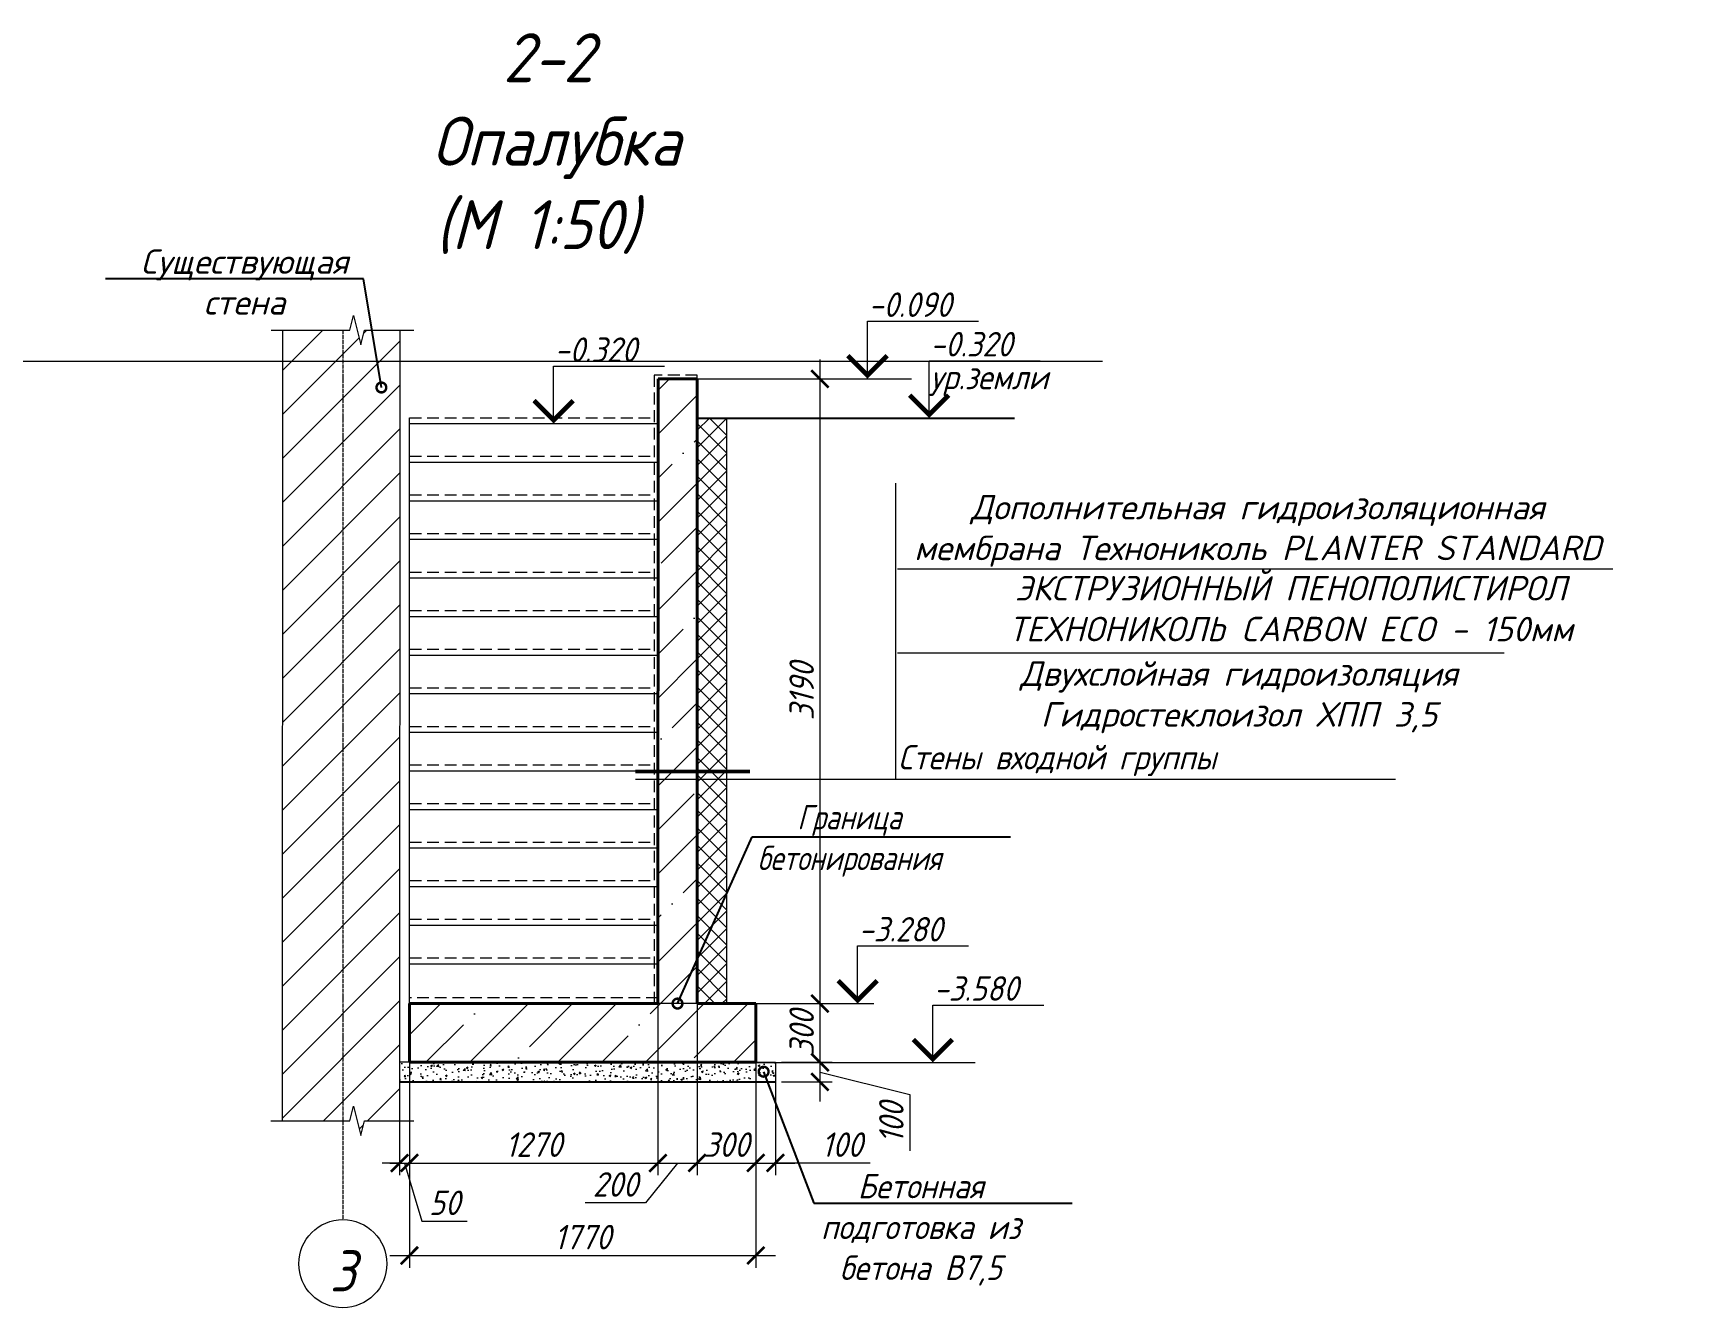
# Model space of a CAD drawing. Header units: millimetres. Extents: x 504091 to 2165846, y 135022 to 442887.
# Drawn here: x 1284672 to 1293152, y 247083 to 253592 of the extents above; entities that cross this region are included whole.
import ezdxf
from ezdxf import colors
from ezdxf.entities.mleader import LeaderData, LeaderLine
from ezdxf.math import Vec2, Vec3

# ---------------------------------------------------------------- set-up
doc = ezdxf.new("R2010")
doc.units = ezdxf.units.MM
for name, pattern in [('ADSK_Линия сетки', [25, 20, -2.5, 0, -2.5]), ('IMPORT-ADSK_Штриховая_ш3 п1_5 _2_', [4.5, 3, -1.5]), ('осеваяX2', [4, 2.5, -0.5, 0.5, -0.5])]:
    doc.linetypes.add(name, pattern=pattern)
doc.layers.get('Defpoints').update_dxf_attribs({"color": 255})
for name, color, linetype, lineweight in [('+АР_Вспомогательная', 7, 'Continuous', 9), ('S-STRS', 31, 'Continuous', 9), ('Аннотация', 7, 'Continuous', 9), ('Монолит тонкий', 204, 'Continuous', 9), ('Оси', 165, 'осеваяX2', 13), ('Размер', 7, 'Continuous', 13), ('размеры', 7, 'Continuous', 9), ('Размеры КР', 164, 'Continuous', 9), ('СПДС_+АР_Выноски', 4, 'Continuous', 9)]:
    doc.layers.add(name, color=color, linetype=linetype, lineweight=lineweight)
for name, color, linetype in [('PS_Выноски', 7, 'Continuous'), ('SGRAND', 7, 'Continuous'), ('Контур', 7, 'Continuous')]:
    doc.layers.add(name, color=color, linetype=linetype)
doc.styles.add('GOST 2.304_new', font='isocpeur.ttf', dxfattribs={"width": 0.9, "oblique": 15})
doc.linetypes.add('zem', pattern='A,1.9,[130,ltypeshp.shx,S=2.4,R=135,X=0.5,Y=-1.8],2,[130,ltypeshp.shx,S=2.4,R=135,X=0.5,Y=-1.8],2,[130,ltypeshp.shx,S=2.4,R=135,X=0.5,Y=-1.8],3.8', length=9.7)
doc.linetypes.add('зигзаг', pattern='A,0.00254,-5.08,[131,ltypeshp.shx,S=5.08,R=0,X=-5.08,Y=0],-10.16,[131,ltypeshp.shx,S=5.08,R=180,X=5.08,Y=0],-5.08', length=20.32254)
doc.dimstyles.new('SPDS 1_50', dxfattribs={"dimscale": 50, "dimtxt": 2.5, "dimasz": 1.77, "dimexe": 1.25, "dimexo": 0.625, "dimtad": 1, "dimdec": 0, "dimrnd": 0.001, "dimzin": 9, "dimtxsty": 'GOST 2.304_new', "dimblk": 'ARCHTICK', "dimcen": 2.5, "dimdle": 2, "dimclrt": 256, "dimadec": 0, "dimazin": 2, "dimtfac": 0.75, "dimtdec": 0, "dimtmove": 1, "dimatfit": 3, "dimfxl": 0, "dimtolj": 1, "dimlwd": 9, "dimlwe": 9, "dimarcsym": 0})

# ---------------------------------------------------------------- blocks, each defined once
blk = doc.blocks.new('_DotSmall')
at = {"color": 0, "linetype": 'ByBlock', "lineweight": 35, "const_width": 0.5}
blk.add_lwpolyline([(-0.0625, 0, 1), (0.0625, 0, 1)], format="xyb", close=True, dxfattribs=at)
blk = doc.blocks.new('_ArchTick')
at = {"color": 0, "linetype": 'ByBlock', "const_width": 0.15}
blk.add_lwpolyline([(-0.5, -0.5), (0.5, 0.5)], dxfattribs=at)
blk = doc.blocks.new('*D2846')
at = {"layer": 'Defpoints', "color": 0, "lineweight": 20, "transparency": 16777216}
for p in [(1286544.4, 248457.8), (1286594.3, 248486.8), (1286594.3, 247822.6)]:
    blk.add_point(p, dxfattribs=at)
at = {"layer": 'Контур', "color": 0, "lineweight": 9, "transparency": 16777216}
for p, q in [((1286594.3, 248455.5), (1286594.3, 247760.1)), ((1286544.4, 248426.5), (1286544.4, 247760.1)), ((1286544.4, 247822.6), (1286455.9, 247822.6)), ((1286544.4, 247822.6), (1286594.3, 247822.6)), ((1286544.4, 247822.6), (1286594.3, 247822.6)), ((1286569.4, 247822.6), (1286658.4, 247525.8)), ((1286594.3, 247822.6), (1286682.8, 247822.6)), ((1286658.4, 247525.8), (1286889.4, 247525.8))]:
    blk.add_line(p, q, dxfattribs=at)
at = {"layer": 'Контур', "color": 0, "lineweight": 9, "transparency": 16777216, "xscale": 88.5, "yscale": 88.5, "zscale": 88.5}
blk.add_blockref('_ArchTick', (1286544.4, 247822.6), dxfattribs=at)
at = {"layer": 'Контур', "color": 0, "lineweight": 9, "transparency": 16777216, "xscale": 88.5, "yscale": 88.5, "zscale": 88.5, "rotation": 180}
blk.add_blockref('_ArchTick', (1286594.3, 247822.6), dxfattribs=at)
at = {"layer": 'Контур', "lineweight": 20, "transparency": 16777216, "insert": (1286773.9, 247619.5), "char_height": 125, "attachment_point": 5, "style": 'GOST 2.304_new'}
blk.add_mtext('\\A1;50', dxfattribs=at)
blk = doc.blocks.new('*D2847')
at = {"layer": 'Defpoints', "color": 0, "lineweight": 20, "transparency": 16777216}
for p in [(1287864.4, 248809.7), (1286594.3, 248486.8), (1287864.4, 247822.6)]:
    blk.add_point(p, dxfattribs=at)
at = {"layer": 'Контур', "color": 0, "lineweight": 9, "transparency": 16777216}
for p, q in [((1287864.4, 248778.5), (1287864.4, 247760.1)), ((1286594.3, 248455.5), (1286594.3, 247760.1)), ((1286494.3, 247822.6), (1287964.4, 247822.6))]:
    blk.add_line(p, q, dxfattribs=at)
at = {"layer": 'Контур', "color": 0, "lineweight": 9, "transparency": 16777216, "xscale": 88.5, "yscale": 88.5, "zscale": 88.5, "rotation": 180}
blk.add_blockref('_ArchTick', (1286594.3, 247822.6), dxfattribs=at)
at = {"layer": 'Контур', "color": 0, "lineweight": 9, "transparency": 16777216, "xscale": 88.5, "yscale": 88.5, "zscale": 88.5}
blk.add_blockref('_ArchTick', (1287864.4, 247822.6), dxfattribs=at)
at = {"layer": 'Контур', "lineweight": 20, "transparency": 16777216, "insert": (1287229.3, 247916.4), "char_height": 125, "attachment_point": 5, "style": 'GOST 2.304_new'}
blk.add_mtext('\\A1;1270', dxfattribs=at)
blk = doc.blocks.new('*D2848')
at = {"layer": 'Defpoints', "color": 0, "lineweight": 20, "transparency": 16777216}
for p in [(1287864.4, 248809.7), (1288064.4, 248809.7), (1288064.4, 247822.6)]:
    blk.add_point(p, dxfattribs=at)
at = {"layer": 'Контур', "color": 0, "lineweight": 9, "transparency": 16777216}
for p, q in [((1287864.4, 248778.5), (1287864.4, 247760.1)), ((1288064.4, 248778.4), (1288064.4, 247760.1)), ((1287764.4, 247822.6), (1288164.4, 247822.6)), ((1287964.4, 247822.6), (1287801.4, 247619.5)), ((1287801.4, 247619.5), (1287491.7, 247619.5))]:
    blk.add_line(p, q, dxfattribs=at)
at = {"layer": 'Контур', "color": 0, "lineweight": 9, "transparency": 16777216, "xscale": 88.5, "yscale": 88.5, "zscale": 88.5, "rotation": 180}
blk.add_blockref('_ArchTick', (1287864.4, 247822.6), dxfattribs=at)
at = {"layer": 'Контур', "color": 0, "lineweight": 9, "transparency": 16777216, "xscale": 88.5, "yscale": 88.5, "zscale": 88.5}
blk.add_blockref('_ArchTick', (1288064.4, 247822.6), dxfattribs=at)
at = {"layer": 'Контур', "lineweight": 20, "transparency": 16777216, "insert": (1287646.6, 247713.3), "char_height": 125, "attachment_point": 5, "style": 'GOST 2.304_new'}
blk.add_mtext('\\A1;200', dxfattribs=at)
blk = doc.blocks.new('*D2849')
at = {"layer": 'Defpoints', "color": 0, "lineweight": 20, "transparency": 16777216}
for p in [(1288064.4, 248809.7), (1288364.3, 248544), (1288364.3, 247822.6)]:
    blk.add_point(p, dxfattribs=at)
at = {"layer": 'Контур', "color": 0, "lineweight": 9, "transparency": 16777216}
for p, q in [((1288064.4, 248778.4), (1288064.4, 247760.1)), ((1288364.3, 248512.7), (1288364.3, 247760.1)), ((1287964.4, 247822.6), (1288464.3, 247822.6))]:
    blk.add_line(p, q, dxfattribs=at)
at = {"layer": 'Контур', "color": 0, "lineweight": 9, "transparency": 16777216, "xscale": 88.5, "yscale": 88.5, "zscale": 88.5, "rotation": 180}
blk.add_blockref('_ArchTick', (1288064.4, 247822.6), dxfattribs=at)
at = {"layer": 'Контур', "color": 0, "lineweight": 9, "transparency": 16777216, "xscale": 88.5, "yscale": 88.5, "zscale": 88.5}
blk.add_blockref('_ArchTick', (1288364.3, 247822.6), dxfattribs=at)
at = {"layer": 'Контур', "lineweight": 20, "transparency": 16777216, "insert": (1288214.3, 247916.4), "char_height": 125, "attachment_point": 5, "style": 'GOST 2.304_new'}
blk.add_mtext('\\A1;300', dxfattribs=at)
blk = doc.blocks.new('*D2850')
at = {"layer": 'Defpoints', "color": 0, "lineweight": 20, "transparency": 16777216}
for p in [(1288364.3, 248544), (1288464.3, 248286.8), (1288464.3, 247822.6)]:
    blk.add_point(p, dxfattribs=at)
at = {"layer": 'Контур', "color": 0, "lineweight": 9, "transparency": 16777216}
for p, q in [((1288364.3, 248512.7), (1288364.3, 247760.1)), ((1288464.3, 248255.5), (1288464.3, 247760.1)), ((1288264.3, 247822.6), (1288564.3, 247822.6)), ((1288948.4, 247822.6), (1288464.3, 247822.6))]:
    blk.add_line(p, q, dxfattribs=at)
at = {"layer": 'Контур', "color": 0, "lineweight": 9, "transparency": 16777216, "xscale": 88.5, "yscale": 88.5, "zscale": 88.5, "rotation": 180}
blk.add_blockref('_ArchTick', (1288364.3, 247822.6), dxfattribs=at)
at = {"layer": 'Контур', "color": 0, "lineweight": 9, "transparency": 16777216, "xscale": 88.5, "yscale": 88.5, "zscale": 88.5}
blk.add_blockref('_ArchTick', (1288464.3, 247822.6), dxfattribs=at)
at = {"layer": 'Контур', "lineweight": 20, "transparency": 16777216, "insert": (1288804.8, 247916.4), "char_height": 125, "attachment_point": 5, "style": 'GOST 2.304_new'}
blk.add_mtext('\\A1;100', dxfattribs=at)
blk = doc.blocks.new('*D2851')
at = {"layer": 'Defpoints', "color": 0, "lineweight": 20, "transparency": 16777216}
for p in [(1286594.3, 248636.8), (1288364.3, 248636.8), (1288364.3, 247350.5)]:
    blk.add_point(p, dxfattribs=at)
at = {"layer": 'Контур', "color": 0, "lineweight": 9, "transparency": 16777216}
for p, q in [((1286594.3, 248605.5), (1286594.3, 247288)), ((1288364.3, 248605.5), (1288364.3, 247288)), ((1286494.3, 247350.5), (1288464.3, 247350.5))]:
    blk.add_line(p, q, dxfattribs=at)
at = {"layer": 'Контур', "color": 0, "lineweight": 9, "transparency": 16777216, "xscale": 88.5, "yscale": 88.5, "zscale": 88.5, "rotation": 180}
blk.add_blockref('_ArchTick', (1286594.3, 247350.5), dxfattribs=at)
at = {"layer": 'Контур', "color": 0, "lineweight": 9, "transparency": 16777216, "xscale": 88.5, "yscale": 88.5, "zscale": 88.5}
blk.add_blockref('_ArchTick', (1288364.3, 247350.5), dxfattribs=at)
at = {"layer": 'Контур', "lineweight": 20, "transparency": 16777216, "insert": (1287479.3, 247444.3), "char_height": 125, "attachment_point": 5, "style": 'GOST 2.304_new'}
blk.add_mtext('\\A1;1770', dxfattribs=at)
blk = doc.blocks.new('*D2852')
at = {"layer": 'Defpoints', "color": 0, "lineweight": 20, "transparency": 16777216}
for p in [(1288364.3, 248636.8), (1288692.4, 248636.8), (1288364.3, 248336.5)]:
    blk.add_point(p, dxfattribs=at)
at = {"layer": 'Контур', "color": 0, "lineweight": 9, "transparency": 16777216}
for p, q in [((1288692.4, 248236.5), (1288692.4, 248736.8)), ((1288395.6, 248636.8), (1288754.9, 248636.8)), ((1288395.6, 248336.5), (1288754.9, 248336.5))]:
    blk.add_line(p, q, dxfattribs=at)
at = {"layer": 'Контур', "color": 0, "lineweight": 9, "transparency": 16777216, "xscale": 88.5, "yscale": 88.5, "zscale": 88.5}
for p, rotation in [((1288692.4, 248636.8), 90), ((1288692.4, 248336.5), 270)]:
    blk.add_blockref('_ArchTick', p, dxfattribs=dict(at, rotation=rotation))
at = {"layer": 'Контур', "lineweight": 20, "transparency": 16777216, "insert": (1288598.6, 248486.6), "char_height": 125, "attachment_point": 5, "rotation": 90, "style": 'GOST 2.304_new'}
blk.add_mtext('\\A1;300', dxfattribs=at)
blk = doc.blocks.new('*D2853')
at = {"layer": 'Defpoints', "color": 0, "lineweight": 20, "transparency": 16777216}
for p in [(1288065.4, 251826.5), (1288692.4, 251826.5), (1288364.3, 248636.8)]:
    blk.add_point(p, dxfattribs=at)
at = {"layer": 'Контур', "color": 0, "lineweight": 9, "transparency": 16777216}
for p, q in [((1288692.4, 248536.8), (1288692.4, 251926.5)), ((1288096.7, 251826.5), (1288754.9, 251826.5)), ((1288395.6, 248636.8), (1288754.9, 248636.8))]:
    blk.add_line(p, q, dxfattribs=at)
at = {"layer": 'Контур', "color": 0, "lineweight": 9, "transparency": 16777216, "xscale": 88.5, "yscale": 88.5, "zscale": 88.5}
for p, rotation in [((1288692.4, 251826.5), 90), ((1288692.4, 248636.8), 270)]:
    blk.add_blockref('_ArchTick', p, dxfattribs=dict(at, rotation=rotation))
at = {"layer": 'Контур', "lineweight": 20, "transparency": 16777216, "insert": (1288598.6, 250231.6), "char_height": 125, "attachment_point": 5, "rotation": 90, "style": 'GOST 2.304_new'}
blk.add_mtext('\\A1;3190', dxfattribs=at)
blk = doc.blocks.new('*D2854')
at = {"layer": 'Defpoints', "color": 0, "lineweight": 20, "transparency": 16777216}
for p in [(1288464.3, 248336.8), (1288692.4, 248336.8), (1288464.3, 248236.8)]:
    blk.add_point(p, dxfattribs=at)
at = {"layer": 'Контур', "color": 0, "lineweight": 9, "transparency": 16777216}
for p, q in [((1288692.4, 248136.8), (1288692.4, 248436.8)), ((1288495.6, 248336.8), (1288754.9, 248336.8)), ((1288692.4, 248286.8), (1289150.7, 248171.7)), ((1288495.6, 248236.8), (1288754.9, 248236.8)), ((1289150.7, 248171.7), (1289150.7, 247884.5))]:
    blk.add_line(p, q, dxfattribs=at)
at = {"layer": 'Контур', "color": 0, "lineweight": 9, "transparency": 16777216, "xscale": 88.5, "yscale": 88.5, "zscale": 88.5}
for p, rotation in [((1288692.4, 248336.8), 90), ((1288692.4, 248236.8), 270)]:
    blk.add_blockref('_ArchTick', p, dxfattribs=dict(at, rotation=rotation))
at = {"layer": 'Контур', "lineweight": 20, "transparency": 16777216, "insert": (1289056.9, 248028.1), "char_height": 125, "attachment_point": 5, "rotation": 90, "style": 'GOST 2.304_new'}
blk.add_mtext('\\A1;100', dxfattribs=at)

msp = doc.modelspace()

# ---------------------------------------------------------------- hatches: boundary and pattern name
at = {"layer": 'SGRAND', "lineweight": 20}
h = msp.add_hatch(dxfattribs=at)
h.set_pattern_fill('ANSI31', color=256, scale=50)
h.paths.add_polyline_path([(1286545.4125, 252076.212), (1286365.7321, 252076.212), (1286346.9821, 252001.212), (1286309.4821, 252151.212), (1286290.7321, 252076.212), (1285945.4125, 252076.212), (1285945.4125, 248039.2887), (1286290.7321, 248039.2887), (1286309.4821, 248114.2887), (1286346.9821, 247964.2887), (1286365.7321, 248039.2887), (1286545.4125, 248039.2887)])
h = msp.add_hatch(dxfattribs=at)
h.set_pattern_fill('ANSI35', color=256, scale=50)
h.paths.add_polyline_path([(1288065.4125, 251828.452), (1287865.4125, 251828.452), (1287865.4125, 248638.452), (1288065.4125, 248638.452)])
h.paths.add_polyline_path([(1287965.4125, 248638.452), (1287865.4125, 248638.452), (1286595.4125, 248638.452), (1286595.4125, 248338.452), (1288113.387, 248338.452)])
h.paths.add_polyline_path([(1288364.3028, 248636.7881), (1288065.4125, 248638.452), (1287965.4125, 248638.452), (1288113.387, 248338.452), (1288365.4125, 248338.452)])
h = msp.add_hatch(dxfattribs=at)
h.set_pattern_fill('ANSI37', color=256, scale=20)
h.paths.add_polyline_path([(1288215.3429, 251626.452), (1288065.3429, 251626.452), (1288064.3806, 248860.5878), (1288214.4974, 249196.2872)])
h.paths.add_polyline_path([(1288214.4974, 249196.2872), (1288064.3806, 248860.5878), (1288064.3028, 248636.7881), (1288214.3028, 248636.7881)])
h = msp.add_hatch(dxfattribs=at)
h.set_pattern_fill('AR-CONC', color=256, scale=0.5)
h.set_pattern_definition([(50, (118105.85, 8568), (91.0923345, -7.969543), [9.525, -104.775]), (355, (118105.85, 8568), (-17.621711, 95.5284226), [7.62, -83.820292]), (100.451445, (118113.44, 8567.33), (73.4706235, 87.558876), [8.0950044, -89.045122]), (46.1842, (118105.85, 8593.4), (135.53952, -21.021164), [14.2875, -157.1625]), (96.635558, (118117.15, 8591.65), (118.702067, 123.713062), [12.142512, -133.567804]), (351.184151, (118105.85, 8593.4), (118.702067, 123.713062), [11.429984, -125.729866]), (21, (118118.55, 8587.05), (75.8071956, -51.132599), [9.525, -104.775]), (326, (118118.55, 8587.05), (30.901014, 92.093983), [7.62, -83.82]), (71.451445, (118124.87, 8582.79), (106.7082096, 40.9613844), [8.0950044, -89.044969]), (37.5, (118105.853, 8567.997), (1.5443016, 42.2775194), [0, -82.804, 0, -85.09, 0, -84.1375]), (7.5, (118105.853, 8567.997), (33.4098313, 50.0902874), [0, -48.514, 0, -80.899, 0, -32.0675]), (327.5, (118077.53, 8567.997), (67.7952976, -2.864372), [0, -31.75, 0, -99.06, 0, -131.445]), (317.5, (118064.83, 8567.997), (74.0645907, 12.7132455), [0, -41.275, 0, -65.786, 0, -93.345])])
h.paths.add_polyline_path([(1288464.3028, 248336.7881), (1288364.3028, 248336.7881), (1286594.3028, 248336.7881), (1286544.3028, 248336.7881), (1286544.3028, 248236.7881), (1288464.3028, 248236.7881)])

# ---------------------------------------------------------------- linework, layer by layer
at = {"layer": '+АР_Вспомогательная', "color": 7, "linetype": 'Continuous', "ltscale": 50}
for points in [[(1285887.8661, 252076.212), (1286290.7321, 252076.212), (1286309.4821, 252151.212), (1286346.9821, 252001.212), (1286365.7321, 252076.212), (1286617.3712, 252076.212)], [(1285886.7563, 248037.6249), (1286289.6224, 248037.6249), (1286308.3724, 248112.6249), (1286345.8724, 247962.6249), (1286364.6224, 248037.6249), (1286616.2615, 248037.6249)]]:
    msp.add_lwpolyline(points, dxfattribs=at)
at = {"layer": 'Defpoints', "lineweight": 20}
msp.add_line((1272867.0874, 251916.6449), (1290135.866, 251916.6449), dxfattribs=at)
at = {"layer": 'PS_Выноски', "linetype": 'zem'}
for p, q in [((1288065.3429, 251626.452), (1289686.9039, 251626.452)), ((1286544.3575, 248236.7881), (1288464.3028, 248236.7881))]:
    msp.add_line(p, q, dxfattribs=at)
at = {"layer": 'S-STRS', "color": 18, "linetype": 'IMPORT-ADSK_Штриховая_ш3 п1_5 _2_', "ltscale": 20, "true_color": 0x000000}
for p, q in [((1287845.4125, 251846.452), (1287844.3028, 248636.7881)), ((1288065.4125, 251846.452), (1287845.4125, 251846.452)), ((1286595.4125, 251628.452), (1287845.4125, 251628.452)), ((1286595.4125, 251431.452), (1287845.4125, 251431.452)), ((1286595.4125, 251234.452), (1287845.4125, 251234.452)), ((1286595.4125, 251037.452), (1287845.4125, 251037.452)), ((1286595.4125, 250840.452), (1287845.4125, 250840.452)), ((1286595.4125, 250643.452), (1287845.4125, 250643.452)), ((1286595.4125, 250446.452), (1287845.4125, 250446.452)), ((1286595.4125, 250249.452), (1287845.4125, 250249.452)), ((1286595.4125, 250052.452), (1287845.4125, 250052.452)), ((1286595.4125, 249855.452), (1287845.4125, 249855.452)), ((1286595.4125, 249658.452), (1287845.4125, 249658.452)), ((1286595.4125, 249461.452), (1287845.4125, 249461.452)), ((1286595.4125, 249264.452), (1287845.4125, 249264.452)), ((1286595.4125, 249067.452), (1287845.4125, 249067.452)), ((1286595.4125, 248870.452), (1287845.4125, 248870.452)), ((1287864.3028, 248666.7881), (1286594.3028, 248666.7881))]:
    msp.add_line(p, q, dxfattribs=at)
at = {"layer": 'SGRAND', "lineweight": 20}
msp.add_line((1288215.3429, 251626.452), (1288214.3028, 248636.7359), dxfattribs=at)
at = {"layer": 'Контур', "lineweight": 20}
for p, q in [((1285945.4125, 252076.212), (1285944.3028, 248037.6249)), ((1286545.4125, 252076.212), (1286544.3028, 248037.6249)), ((1288065.4125, 251826.452), (1288065.4125, 251846.452)), ((1286595.4125, 251598.452), (1286595.4125, 251628.452)), ((1286594.3028, 248336.7881), (1286544.3028, 248336.7881))]:
    msp.add_line(p, q, dxfattribs=at)
msp.add_circle((1286254.3028, 247308.2926), 225, dxfattribs=at)
at = {"layer": 'Монолит тонкий', "lineweight": 40, "ltscale": 100}
for p, q in [((1287865.4125, 251826.452), (1287864.3028, 248636.7881)), ((1288065.4125, 251826.452), (1287865.4125, 251826.452)), ((1288065.4125, 251826.452), (1288064.3028, 248636.7881)), ((1287864.3028, 248636.7881), (1286594.3028, 248636.7881)), ((1286594.3028, 248636.7881), (1286594.3028, 248336.7881)), ((1288364.3028, 248636.7881), (1288064.3028, 248636.7881)), ((1288364.3028, 248636.7881), (1288364.3028, 248336.7881)), ((1288364.3028, 248336.7881), (1286594.3028, 248336.7881))]:
    msp.add_line(p, q, dxfattribs=at)
at = {"layer": 'Монолит тонкий', "lineweight": 20, "ltscale": 100}
for p, q in [((1286594.3028, 248636.7881), (1286595.4125, 251598.452)), ((1286595.4125, 251598.452), (1287865.4125, 251598.452)), ((1286595.4125, 251401.452), (1287865.4125, 251401.452)), ((1286595.4125, 251204.452), (1287865.4125, 251204.452)), ((1286595.4125, 251007.452), (1287865.4125, 251007.452)), ((1286595.4125, 250810.452), (1287865.4125, 250810.452)), ((1286595.4125, 250613.452), (1287865.4125, 250613.452)), ((1286595.4125, 250416.452), (1287865.4125, 250416.452)), ((1286595.4125, 250219.452), (1287865.4125, 250219.452)), ((1286595.4125, 250022.452), (1287865.4125, 250022.452)), ((1286595.4125, 249825.452), (1287865.4125, 249825.452)), ((1286595.4125, 249628.452), (1287865.4125, 249628.452)), ((1286595.4125, 249431.452), (1287865.4125, 249431.452)), ((1286595.4125, 249234.452), (1287865.4125, 249234.452)), ((1286595.4125, 249037.452), (1287865.4125, 249037.452)), ((1286595.4125, 248840.452), (1287865.4125, 248840.452))]:
    msp.add_line(p, q, dxfattribs=at)
at = {"layer": 'Оси', "linetype": 'ADSK_Линия сетки'}
msp.add_line((1286254.3028, 252076.212), (1286254.3028, 247533.2926), dxfattribs=at)
at = {"layer": 'размеры', "ltscale": 50}
for p, q in [((1288047.8527, 251826.452), (1289159.3194, 251826.452)), ((1288364.3028, 248636.7881), (1288967.5163, 248636.7881)), ((1288364.3028, 248336.452), (1289485.2967, 248336.452))]:
    msp.add_line(p, q, dxfattribs=at)
for points in [[(1288935.1579, 251828.452), (1288935.1579, 252120.7557), (1289502.2795, 252120.7557)], [(1287331.1888, 251598.6449), (1287331.1888, 251890.9486), (1287898.3104, 251890.9486)], [(1289250.3414, 251626.452), (1289250.3414, 251918.7557), (1289817.4629, 251918.7557)], [(1288884.7339, 248636.7881), (1288884.7339, 248931.0918), (1289451.8555, 248931.0918)], [(1289268.5261, 248336.452), (1289268.5261, 248628.7557), (1289835.6477, 248628.7557)]]:
    msp.add_lwpolyline(points, dxfattribs=at)
at = {"layer": 'размеры', "ltscale": 50, "const_width": 24}
for points in [[(1289035.1579, 251945.4226), (1288935.1579, 251845.4226), (1288835.1579, 251945.4226)], [(1287431.1888, 251715.6155), (1287331.1888, 251615.6155), (1287231.1888, 251715.6155)], [(1289350.3414, 251743.4226), (1289250.3414, 251643.4226), (1289150.3414, 251743.4226)], [(1288984.7339, 248753.7587), (1288884.7339, 248653.7587), (1288784.7339, 248753.7587)], [(1289368.5261, 248453.4226), (1289268.5261, 248353.4226), (1289168.5261, 248453.4226)]]:
    msp.add_lwpolyline(points, dxfattribs=at)
at = {"layer": 'Размеры КР', "lineweight": 50}
msp.add_line((1287749.0927, 249821.481), (1288333.4178, 249821.481), dxfattribs=at)
at = {"layer": 'Размеры КР', "linetype": 'зигзаг', "lineweight": 20}
msp.add_line((1288064.3028, 248636.7881), (1287864.3028, 248636.7881), dxfattribs=at)
at = {"layer": 'Размеры КР', "lineweight": 20}
for p, q in [((1288364.3028, 248336.7881), (1288464.3028, 248336.7881)), ((1288464.3028, 248336.7881), (1288464.3028, 248236.7881)), ((1288464.3028, 248236.7881), (1286544.3028, 248236.7881))]:
    msp.add_line(p, q, dxfattribs=at)
at = {"layer": 'СПДС_+АР_Выноски', "color": 251, "ltscale": 100, "true_color": 0x636466}
for p, q in [((1292188.4731, 250007.3022), (1289087.7067, 250007.3022)), ((1287749.0927, 249782.3022), (1291632.8984, 249782.3022))]:
    msp.add_line(p, q, dxfattribs=at)

# ---------------------------------------------------------------- texts
at = {"layer": 'Аннотация', "lineweight": 9, "insert": (1285094.5344, 253591.8579), "char_height": 250, "attachment_point": 1, "line_spacing_factor": 1.022766, "style": 'GOST 2.304_new'}
msp.add_mtext_dynamic_manual_height_columns('\\pi1978.85465;2-2\\P\\pi1472.60465; Опалубка  \\P\\pi1631.81925;(М 1:50)', width=4452.196591, gutter_width=2500, heights=[1983.7092], dxfattribs=at)
at = {"layer": 'Оси', "insert": (1286253.8874, 247271.8403), "char_height": 210, "width": 139.32, "attachment_point": 5, "line_spacing_factor": 1.022766, "style": 'GOST 2.304_new'}
msp.add_mtext('\\pt53.9994,108.0009,162.0003,215.9997,269.9991,324.0006,378,431.9994,486.0009,540.0003,593.9997,647.9991,702.0006,756,809.9994,864.0009,918.0003,971.9997,1025.9991,1080.0006,1134,1187.9994,1242.0009,1296.0003,1349.9997,1403.9991,1458.0006,1512,1565.9994,1620.0009,1674.0003,1727.9997;3', dxfattribs=at)
at = {"layer": 'Размер', "ltscale": 20, "insert": (1290928.7007, 251234.2896), "char_height": 125, "width": 3630.396291, "attachment_point": 2, "style": 'GOST 2.304_new', "bg_fill": 2}
msp.add_mtext('\\A1;{\\W1;Дополнительная гидроизоляционная мембрана Технониколь PLANTER STANDARD}', dxfattribs=at)
at = {"layer": 'размеры', "ltscale": 50, "style": 'GOST 2.304_new', "oblique": 15, "width": 0.9}
for s, p in [('-0.090', (1288939.9042, 252143.2289)), ('-0.320', (1287335.9351, 251913.4217)), ('-0.320', (1289255.0876, 251941.2289)), ('ур.земли', (1289255.0876, 251773.5824)), ('-3.280', (1288889.4801, 248953.565)), ('-3.580', (1289273.2723, 248651.2289))]:
    msp.add_text(s, height=125, dxfattribs=at).set_placement(p)
at = {"layer": 'СПДС_+АР_Выноски', "color": 7, "ltscale": 100, "style": 'GOST 2.304_new', "oblique": 15, "width": 0.9}
msp.add_text('Стены входной группы', height=125, dxfattribs=at).set_placement((1289091.4856, 249832.3022))

# ---------------------------------------------------------------- dimensions: what is measured, and where the dimension line sits
at = {"layer": 'Контур', "lineweight": 20}
dim = msp.add_linear_dim(base=(1288692.3875, 251826.452), p1=(1288364.3028, 248636.7881), p2=(1288065.4125, 251826.452), angle=90, dimstyle='SPDS 1_50', dxfattribs=at)
dim.commit()
dim.dimension.update_dxf_attribs({"geometry": '*D2853', "text_midpoint": (1288598.6375, 250231.6201)})
for base, p1, p2, picture, middle in [((1287864.3629, 247822.6436), (1286594.3028, 248486.7881), (1287864.3629, 248809.734), '*D2847', (1287229.3328, 247916.3936)), ((1288364.3028, 247350.5364), (1286594.3028, 248636.7881), (1288364.3028, 248636.7881), '*D2851', (1287479.3028, 247444.2864)), ((1286594.3028, 247822.6436), (1286544.4182, 248457.7501), (1286594.3028, 248486.7881), '*D2846', (1286689.673, 247619.5186))]:
    dim = msp.add_linear_dim(base=base, p1=p1, p2=p2, dimstyle='SPDS 1_50', dxfattribs=at)
    dim.commit()
    dim.dimension.update_dxf_attribs({"geometry": picture, "text_midpoint": middle})
for base, p1, p2, picture, middle in [((1288064.3629, 247822.6436), (1287864.3629, 248809.734), (1288064.3629, 248809.6644), '*D2848', (1287770.1831, 247619.5186)), ((1288364.3028, 247822.6436), (1288064.3629, 248809.6644), (1288364.3028, 248543.9894), '*D2849', (1288214.3328, 247822.6436)), ((1288464.3028, 247822.6436), (1288364.3028, 248543.9894), (1288464.3028, 248286.7881), '*D2850', (1288804.7608, 247930.7617))]:
    dim = msp.add_linear_dim(base=base, p1=p1, p2=p2, dimstyle='SPDS 1_50', dxfattribs=at)
    dim.commit()
    dim.dimension.update_dxf_attribs({"geometry": picture, "text_midpoint": middle, "dimtype": 160})
for base, p1, p2, picture, middle in [((1288692.3875, 248636.7881), (1288364.3028, 248336.452), (1288364.3028, 248636.7881), '*D2852', (1288692.3875, 248486.6201)), ((1288692.3875, 248336.7881), (1288464.3028, 248236.7881), (1288464.3028, 248336.7881), '*D2854', (1289150.6598, 248140.473))]:
    dim = msp.add_linear_dim(base=base, p1=p1, p2=p2, angle=90, dimstyle='SPDS 1_50', dxfattribs=at)
    dim.commit()
    dim.dimension.update_dxf_attribs({"geometry": picture, "text_midpoint": middle, "dimtype": 160})

# ---------------------------------------------------------------- leaders
at = {"layer": 'Размер', "ltscale": 20}
ml = msp.add_multileader_mtext('Standard', dxfattribs=at)
ml.set_content('\\A1;{\\W1;Существующая стена}', color=256, style='GOST 2.304_new')
ml.set_leader_properties()
ml.set_arrow_properties(name='DOTSMALL')
ml.build(insert=Vec2(0, 0))
ml.multileader.update_dxf_attribs({"text_left_attachment_type": 6, "text_right_attachment_type": 6, "dogleg_length": 1, "arrow_head_size": 100})
ctx = ml.context
ctx.base_point, ctx.char_height, ctx.arrow_head_size, ctx.landing_gap_size, ctx.plane_origin = Vec3(1285163.2838, 252338.3059), 125, 100, 0, Vec3(1306981.6204, 397545.2928)
ctx.left_attachment, ctx.right_attachment, ctx.text_align_type = 6, 6, 1
notes = []
notes.append((ctx, [(1, (1, 1, 0), (1286360.5274, 252338.3059), (-1, 0), 20, [(0, [(1286451.2464, 251782.7386)], 0, [])])]))
ctx.mtext.insert, ctx.mtext.width, ctx.mtext.alignment, ctx.mtext.flow_direction = Vec3(1285751.9056, 252488.3059), 1286.674802, 2, 5
ml = msp.add_multileader_mtext('Standard', dxfattribs=at)
ml.set_content('\\A1;{\\W0.8;Граница бетонирования}', color=256, style='GOST 2.304_new')
ml.set_leader_properties()
ml.set_arrow_properties(name='DOTSMALL')
ml.build(insert=Vec2(0, 0))
ml.multileader.update_dxf_attribs({"text_left_attachment_type": 6, "text_right_attachment_type": 6, "dogleg_length": 1, "arrow_head_size": 100})
ctx = ml.context
ctx.base_point, ctx.char_height, ctx.arrow_head_size, ctx.landing_gap_size, ctx.plane_origin = Vec3(1288365.3788, 249488.9715), 125, 100, 0, Vec3(1311000.0722, 394116.6382)
ctx.left_attachment, ctx.right_attachment, ctx.text_align_type = 6, 6, 1
notes.append((ctx, [(0, (1, 1, 0), (1288345.3788, 249488.9715), (1, 0), 20, [(0, [(1287964.3028, 248636.7881)], 0, [])])]))
ctx.mtext.insert, ctx.mtext.width, ctx.mtext.alignment, ctx.mtext.flow_direction = Vec3(1288842.1257, 249651.4715), 1286.674802, 2, 5
ml = msp.add_multileader_mtext('Standard', dxfattribs=at)
ml.set_content('\\A1;Бетонная подготовка из бетона В7,5', color=256, style='GOST 2.304_new')
ml.set_leader_properties()
ml.set_arrow_properties(name='DOTSMALL')
ml.build(insert=Vec2(0, 0))
ml.multileader.update_dxf_attribs({"text_left_attachment_type": 6, "text_right_attachment_type": 6, "dogleg_length": 1, "arrow_head_size": 100})
ctx = ml.context
ctx.base_point, ctx.char_height, ctx.arrow_head_size, ctx.landing_gap_size, ctx.plane_origin = Vec3(1288681.2685, 247617.1726), 125, 100, 0, Vec3(1267906.4788, 392906.9454)
ctx.left_attachment, ctx.right_attachment, ctx.text_align_type = 6, 6, 1
notes.append((ctx, [(1, (1, 1, 0), (1288661.2685, 247617.1726), (1, 0), 20, [(0, [(1288404.4018, 248288.7093)], 0, [])])]))
ctx.mtext.insert, ctx.mtext.rotation, ctx.mtext.width, ctx.mtext.alignment, ctx.mtext.flow_direction = Vec3(1289207.0779, 247767.1726), 6.283185307, 1286.674802, 2, 5
for ctx, leaders in notes:
    for number, flags, end, landing, length, lines in leaders:
        leader = LeaderData()
        leader.index, (leader.has_last_leader_line, leader.has_dogleg_vector, leader.attachment_direction) = number, flags
        leader.last_leader_point, leader.dogleg_vector, leader.dogleg_length = Vec3(end), Vec3(landing), length
        for number, points, colour, breaks in lines:
            line = LeaderLine()
            line.index, line.vertices, line.color, line.breaks = number, Vec3.list(points), colors.encode_raw_color(colour), breaks
            leader.lines.append(line)
        ctx.leaders.append(leader)

# ---------------------------------------------------------------- next in the draw order: texts
at = {"layer": 'Размер', "ltscale": 20, "insert": (1291097.6649, 250820.126), "char_height": 125, "width": 3983.459268, "attachment_point": 2, "style": 'GOST 2.304_new', "bg_fill": 2}
msp.add_mtext('\\A1;{\\W1;ЭКСТРУЗИОННЫЙ ПЕНОПОЛИСТИРОЛ ТЕХНОНИКОЛЬ CARBON ECO - 150мм}', dxfattribs=at)

# ---------------------------------------------------------------- next in the draw order: linework, layer by layer
at = {"layer": 'СПДС_+АР_Выноски', "color": 251, "ltscale": 100, "true_color": 0x636466}
msp.add_line((1292743.8988, 250855.5982), (1289087.7067, 250855.5982), dxfattribs=at)

# ---------------------------------------------------------------- next in the draw order: texts
at = {"layer": 'Размер', "ltscale": 20, "insert": (1290833.0615, 250384.2363), "char_height": 125, "width": 3454.252384, "attachment_point": 2, "style": 'GOST 2.304_new', "bg_fill": 2}
msp.add_mtext('\\A1;{\\W1;Двухслойная гидроизоляция Гидростеклоизол ХПП 3,5}', dxfattribs=at)

# ---------------------------------------------------------------- next in the draw order: linework, layer by layer
at = {"layer": 'СПДС_+АР_Выноски', "color": 251, "ltscale": 100, "true_color": 0x636466}
for p, q in [((1289079.5371, 249782.3022), (1289079.5371, 251294.4865)), ((1292188.4731, 250426.6573), (1289087.7067, 250426.6573))]:
    msp.add_line(p, q, dxfattribs=at)

doc.saveas('drawing.dxf')
